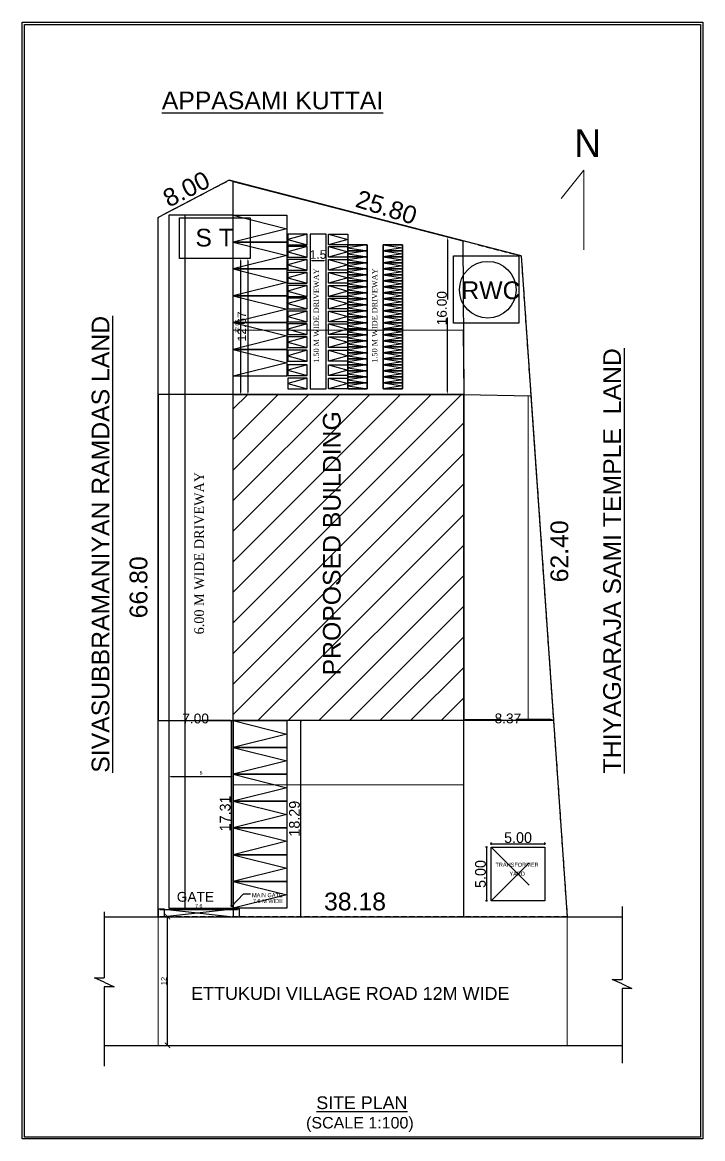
# Model space of a CAD drawing. Header units: metres. Extents: x 0 to 184, y 0 to 104.
# Drawn here: x 120.5 to 184, y 0 to 104.1 of the extents above; entities that cross this region are included whole.
import ezdxf
from ezdxf.lldxf.tags import DXFTag

# ---------------------------------------------------------------- set-up
doc = ezdxf.new("R2010")
doc.units = ezdxf.units.M
doc.linetypes.add('DASHED', pattern=[0.75, 0.5, -0.25])
doc.linetypes.add('HIDDEN', pattern=[0.375, 0.25, -0.125])
for name, color, linetype in [('BLK_1_COVERED_AREA', 140, 'Continuous'), ('BLK_1_LVL_0_REAR_SETBACK', 11, 'Continuous'), ('BLK_1_LVL_0_SIDE_SETBACK1', 171, 'Continuous'), ('BLK_1_LVL_0_SIDE_SETBACK2', 102, 'Continuous'), ('CYCLE_PARKING', 6, 'DASHED'), ('DIST_EXIT', 117, 'Continuous'), ('DRIVE_WAY', 255, 'Continuous'), ('MAIN_GATE', 57, 'Continuous'), ('PARKING_SLOT', 2, 'Continuous'), ('PER_AISLE_WIDTH', 5, 'Continuous'), ('PLOT_BOUNDARY', 6, 'DASHED'), ('RWH', 130, 'Continuous'), ('SEPTIC_TANK', 146, 'Continuous'), ('TRANSFORMER_YARD', 7, 'Continuous'), ('TWO_WHEELER_DRIVE_WAY', 6, 'Continuous'), ('TWO_WHEELER_PARKING', 2, 'Continuous')]:
    doc.layers.add(name, color=color, linetype=linetype)
for name, color, linetype, lineweight in [('BLK_1_INTERNAL_VEHICULAR_ACCESS', 161, 'Continuous', 0), ('BLK_1_LVL_0_BLDG_FOOT_PRINT', 1, 'Continuous', 5), ('BLK_1_LVL_0_FRONT_SETBACK', 7, 'Continuous', 30), ('NORTH_DIRECTION', 7, 'Continuous', 0), ('ROAD_WIDTH', 183, 'Continuous', 13)]:
    doc.layers.add(name, color=color, linetype=linetype, lineweight=lineweight)
doc.styles.add('ED', font='romantic.ttf', dxfattribs={"width": 0.96})
doc.styles.get("Standard").update_dxf_attribs({"font": 'arial.ttf', "height": 0.35})
doc.styles.add('style1', font='BKANT.TTF', dxfattribs={"height": 1})
doc.styles.add('USA TEXT', font='GOTHIC.TTF')
tags = doc.linetypes.add('DASHED2', pattern=[0.375, 0.25, -0.125]).pattern_tags.tags
tags[6:7] = [DXFTag(74, 4), DXFTag(75, 0), DXFTag(340, '0'), DXFTag(46, 1.0), DXFTag(50, 0.0), DXFTag(44, 0.0), DXFTag(45, 0.0)]
tags[4:5] = [DXFTag(74, 4), DXFTag(75, 0), DXFTag(340, '0'), DXFTag(46, 1.0), DXFTag(50, 0.0), DXFTag(44, 0.0), DXFTag(45, 0.0)]
doc.dimstyles.new('ISO-25', dxfattribs={"dimtxt": 0.8, "dimasz": 0.8, "dimexe": 1.25, "dimexo": 0.625, "dimgap": 0.25, "dimtad": 1, "dimdsep": 46, "dimtxsty": 'Standard', "dimcen": 2.5, "dimse1": 1, "dimse2": 1, "dimadec": 0, "dimazin": 0, "dimtfac": 1, "dimtmove": 0, "dimatfit": 3, "dimfxl": 0, "dimarcsym": 0})
doc.dimstyles.new('main dim', dxfattribs={"dimtxt": 1, "dimasz": 0.12, "dimexe": 0.1, "dimexo": 0.1, "dimgap": 0.05, "dimtad": 1, "dimzin": 3, "dimdsep": 46, "dimtxsty": 'style1', "dimblk": 'OBLIQUE', "dimcen": 0.125, "dimclrd": 8, "dimclre": 8, "dimclrt": 3, "dimadec": 0, "dimazin": 0, "dimtfac": 0.8, "dimtix": 1, "dimtofl": 0, "dimtmove": 2, "dimatfit": 0, "dimfxl": 0, "dimtolj": 1, "dimtzin": 0, "dimarcsym": 0})

# ---------------------------------------------------------------- blocks, each defined once
blk = doc.blocks.new('_Oblique')
at = {"color": 0, "linetype": 'ByBlock', "lineweight": -2}
blk.add_line((-0.5, -0.5), (0.5, 0.5), dxfattribs=at)
blk = doc.blocks.new('*D91')
at = {"layer": 'Defpoints', "color": 0, "ltscale": 25}
for p in [(140.16, 38.98), (139.98, 21.68), (139.98, 21.68)]:
    blk.add_point(p, dxfattribs=at)
at = {"layer": 'DIST_EXIT', "color": 7, "lineweight": -2, "ltscale": 25}
for p, q in [((140.06, 38.98), (139.88, 38.98)), ((139.98, 38.98), (139.98, 21.68)), ((139.98, 21.68), (140.08, 21.68))]:
    blk.add_line(p, q, dxfattribs=at)
at = {"layer": 'DIST_EXIT', "color": 7, "lineweight": -2, "ltscale": 25, "xscale": 0.12, "yscale": 0.12, "zscale": 0.12}
for p, rotation in [((139.98, 38.98), 90), ((139.98, 21.68), 270)]:
    blk.add_blockref('_Oblique', p, dxfattribs=dict(at, rotation=rotation))
at = {"layer": 'DIST_EXIT', "color": 7, "ltscale": 25, "insert": (139.42, 30.33), "char_height": 1, "attachment_point": 5, "rotation": 90, "style": 'style1'}
blk.add_mtext('\\A1;17.31', dxfattribs=at)
blk = doc.blocks.new('*D92')
at = {"color": 7, "lineweight": -2, "ltscale": 25}
for p, q in [((146.44, 38.98), (146.54, 38.98)), ((146.44, 38.98), (146.44, 20.7)), ((146.44, 20.7), (146.54, 20.7))]:
    blk.add_line(p, q, dxfattribs=at)
at = {"layer": 'Defpoints', "color": 0, "ltscale": 25}
for p in [(146.4, 38.98), (146.4, 20.7), (146.44, 20.7)]:
    blk.add_point(p, dxfattribs=at)
at = {"color": 7, "lineweight": -2, "ltscale": 25, "xscale": 0.12, "yscale": 0.12, "zscale": 0.12}
for p, rotation in [((146.44, 38.98), 90), ((146.44, 20.7), 270)]:
    blk.add_blockref('_Oblique', p, dxfattribs=dict(at, rotation=rotation))
at = {"color": 7, "ltscale": 25, "insert": (145.88, 29.84), "char_height": 1, "attachment_point": 5, "rotation": 90, "style": 'style1'}
blk.add_mtext('\\A1;18.29', dxfattribs=at)
blk = doc.blocks.new('*D99')
at = {"layer": 'Defpoints', "color": 0}
for p in [(164.24, 27.18), (169.24, 27.51), (169.24, 27.18)]:
    blk.add_point(p, dxfattribs=at)
at = {"layer": 'TRANSFORMER_YARD', "color": 7, "lineweight": -2}
for p, q in [((164.24, 27.41), (164.24, 27.61)), ((164.24, 27.51), (169.24, 27.51)), ((169.24, 27.41), (169.24, 27.61))]:
    blk.add_line(p, q, dxfattribs=at)
at = {"layer": 'TRANSFORMER_YARD', "color": 7, "lineweight": -2, "xscale": 0.12, "yscale": 0.12, "zscale": 0.12, "rotation": 180}
blk.add_blockref('_Oblique', (164.24, 27.51), dxfattribs=at)
at = {"layer": 'TRANSFORMER_YARD', "color": 7, "lineweight": -2, "xscale": 0.12, "yscale": 0.12, "zscale": 0.12}
blk.add_blockref('_Oblique', (169.24, 27.51), dxfattribs=at)
at = {"layer": 'TRANSFORMER_YARD', "color": 7, "insert": (166.74, 28.07), "char_height": 1, "attachment_point": 5, "style": 'style1'}
blk.add_mtext('\\A1;5.00', dxfattribs=at)
blk = doc.blocks.new('*D100')
at = {"layer": 'Defpoints', "color": 0}
for p in [(164.24, 27.18), (163.8, 22.18), (164.24, 22.18)]:
    blk.add_point(p, dxfattribs=at)
at = {"layer": 'TRANSFORMER_YARD', "color": 7, "lineweight": -2}
for p, q in [((163.9, 27.18), (163.7, 27.18)), ((163.8, 27.18), (163.8, 22.18)), ((163.9, 22.18), (163.7, 22.18))]:
    blk.add_line(p, q, dxfattribs=at)
at = {"layer": 'TRANSFORMER_YARD', "color": 7, "lineweight": -2, "xscale": 0.12, "yscale": 0.12, "zscale": 0.12}
for p, rotation in [((163.8, 27.18), 90), ((163.8, 22.18), 270)]:
    blk.add_blockref('_Oblique', p, dxfattribs=dict(at, rotation=rotation))
at = {"layer": 'TRANSFORMER_YARD', "color": 7, "insert": (163.24, 24.68), "char_height": 1, "attachment_point": 5, "rotation": 90, "style": 'style1'}
blk.add_mtext('\\A1;5.00', dxfattribs=at)
blk = doc.blocks.new('*D95')
at = {"layer": 'Defpoints', "color": 0}
for p in [(133.15, 21.4), (140.75, 21.38), (140.75, 21.38)]:
    blk.add_point(p, dxfattribs=at)
at = {"layer": 'MAIN_GATE', "color": 2, "lineweight": -2}
blk.add_line((133.33, 21.38), (140.57, 21.38), dxfattribs=at)
at = {"layer": 'MAIN_GATE', "color": 2}
for points in [[(133.33, 21.41), (133.33, 21.35), (133.15, 21.38)], [(140.57, 21.41), (140.57, 21.35), (140.75, 21.38)]]:
    blk.add_solid(points, dxfattribs=at)
at = {"layer": 'MAIN_GATE', "color": 2, "insert": (136.95, 21.7), "char_height": 0.35, "attachment_point": 5}
blk.add_mtext('7.6', dxfattribs=at)
blk = doc.blocks.new('*D119')
at = {"layer": 'Defpoints', "color": 0}
for p in [(134.16, 33.9), (140.16, 33.9), (140.16, 33.79)]:
    blk.add_point(p, dxfattribs=at)
at = {"layer": 'DRIVE_WAY', "color": 255, "lineweight": -2}
blk.add_line((134.34, 33.79), (139.98, 33.79), dxfattribs=at)
at = {"layer": 'DRIVE_WAY', "color": 255}
for points in [[(134.34, 33.82), (134.34, 33.76), (134.16, 33.79)], [(139.98, 33.82), (139.98, 33.76), (140.16, 33.79)]]:
    blk.add_solid(points, dxfattribs=at)
at = {"layer": 'DRIVE_WAY', "color": 255, "insert": (137.16, 34.12), "char_height": 0.35, "attachment_point": 5}
blk.add_mtext('6', dxfattribs=at)
blk = doc.blocks.new('*D120')
at = {"layer": 'Defpoints', "color": 0}
for p in [(141.31, 82.09), (140.83, 69.41), (141.31, 69.41)]:
    blk.add_point(p, dxfattribs=at)
at = {"layer": 'SEPTIC_TANK', "color": 2, "lineweight": -2}
blk.add_line((140.83, 81.91), (140.83, 69.59), dxfattribs=at)
at = {"layer": 'SEPTIC_TANK', "color": 2}
for points in [[(140.8, 81.91), (140.86, 81.91), (140.83, 82.09)], [(140.8, 69.59), (140.86, 69.59), (140.83, 69.41)]]:
    blk.add_solid(points, dxfattribs=at)
at = {"layer": 'SEPTIC_TANK', "color": 2, "insert": (140.51, 75.75), "char_height": 0.35, "attachment_point": 5, "rotation": 90}
blk.add_mtext('12.67', dxfattribs=at)
blk = doc.blocks.new('*D96')
at = {"layer": 'Defpoints', "color": 0}
for p in [(141.31, 82.09), (141.31, 69.41), (141.53, 69.41)]:
    blk.add_point(p, dxfattribs=at)
at = {"layer": 'SEPTIC_TANK', "color": 1, "lineweight": -2}
blk.add_line((141.53, 81.91), (141.53, 69.59), dxfattribs=at)
at = {"layer": 'SEPTIC_TANK', "color": 1}
for points in [[(141.5, 81.91), (141.56, 81.91), (141.53, 82.09)], [(141.5, 69.59), (141.56, 69.59), (141.53, 69.41)]]:
    blk.add_solid(points, dxfattribs=at)
at = {"layer": 'SEPTIC_TANK', "color": 1, "insert": (140.97, 75.75), "char_height": 0.8, "attachment_point": 5, "rotation": 90}
blk.add_mtext('12.67', dxfattribs=at)
blk = doc.blocks.new('*D121')
at = {"layer": 'Defpoints', "color": 0}
for p in [(147.33, 81.51), (148.83, 81.89), (148.83, 81.51)]:
    blk.add_point(p, dxfattribs=at)
at = {"layer": 'TWO_WHEELER_DRIVE_WAY', "color": 0, "lineweight": -2}
blk.add_line((147.51, 81.89), (148.65, 81.89), dxfattribs=at)
at = {"layer": 'TWO_WHEELER_DRIVE_WAY', "color": 0}
for points in [[(147.51, 81.92), (147.51, 81.86), (147.33, 81.89)], [(148.65, 81.92), (148.65, 81.86), (148.83, 81.89)]]:
    blk.add_solid(points, dxfattribs=at)
at = {"layer": 'TWO_WHEELER_DRIVE_WAY', "color": 0, "insert": (148.08, 82.45), "char_height": 0.8, "attachment_point": 5}
blk.add_mtext('1.5', dxfattribs=at)
blk = doc.blocks.new('_ArchTick')
at = {"color": 0, "linetype": 'ByBlock', "const_width": 0.15}
blk.add_lwpolyline([(-0.5, -0.5), (0.5, 0.5)], dxfattribs=at)
blk = doc.blocks.new('*D124')
at = {"layer": 'Defpoints', "color": 0}
for p in [(133.15, 20.7), (134.04, 20.7), (133.15, 8.7)]:
    blk.add_point(p, dxfattribs=at)
at = {"layer": 'ROAD_WIDTH', "color": 0, "lineweight": -2}
blk.add_line((134.04, 8.7), (134.04, 20.7), dxfattribs=at)
at = {"layer": 'ROAD_WIDTH', "color": 0, "lineweight": -2, "xscale": 0.5, "yscale": 0.5, "zscale": 0.5}
for p, rotation in [((134.04, 20.7), 90), ((134.04, 8.7), 270)]:
    blk.add_blockref('_ArchTick', p, dxfattribs=dict(at, rotation=rotation))
at = {"layer": 'ROAD_WIDTH', "color": 0, "insert": (133.69, 14.7), "char_height": 0.5, "attachment_point": 5, "rotation": 90}
blk.add_mtext('12', dxfattribs=at)

msp = doc.modelspace()

# ---------------------------------------------------------------- hatches: boundary and pattern name
h = msp.add_hatch()
h.set_pattern_fill('ANSI31', color=256, scale=0.635, style=0)
h.set_pattern_definition([(45, (-622.381, -463.5314), (-1.4256157, 1.4256157), [])])
h.paths.add_polyline_path([(161.67276, 69.41375), (140.15896, 69.41375), (140.15896, 38.98455), (161.67276, 38.98455)])
h.paths.add_polyline_path([(150.64425, 42.77693), (150.64425, 68.27225), (148.07819, 68.27225), (148.07819, 42.77693)], flags=24)

# ---------------------------------------------------------------- linework, layer by layer
at = {"color": 7, "lineweight": 25}
for p, q in [((139.7763, 89.37998), (133.14856, 85.9202)), ((167.02964, 82.33645), (139.7763, 89.37998)), ((133.14856, 20.69655), (133.14856, 85.9202)), ((135.14085, 85.87048), (141.74239, 85.87048)), ((135.14085, 82.08819), (135.14085, 85.87048)), ((141.74239, 85.87048), (141.74239, 82.08819)), ((160.14857, 83.83196), (160.14857, 78.26943)), ((167.02964, 82.33645), (171.32476, 20.69655)), ((141.74239, 82.08819), (135.14085, 82.08819)), ((160.14857, 69.66775), (160.14857, 76.57793)), ((161.67276, 69.41375), (161.67276, 38.98455)), ((133.40256, 38.98455), (135.96522, 38.98455)), ((139.90496, 38.98455), (137.3423, 38.98455)), ((154.48456, 38.98455), (140.15896, 38.98455)), ((161.92676, 39.10565), (165.16884, 39.10565)), ((169.788, 39.10565), (166.54592, 39.10565)), ((128.13531, 21.16522), (128.13531, 15.01107)), ((176.44273, 21.6481), (176.44273, 14.85038)), ((128.13531, 20.69655), (176.44273, 20.69655)), ((133.14856, 20.69655), (171.32476, 20.69655)), ((128.13531, 14.59326), (127.22345, 15.01107)), ((127.22345, 15.01107), (128.13531, 15.01107)), ((128.13531, 14.59326), (129.04718, 14.17544)), ((176.44273, 14.43257), (175.53087, 14.85038)), ((175.53087, 14.85038), (176.44273, 14.85038)), ((128.13531, 14.17544), (128.13531, 6.77523)), ((129.04718, 14.17544), (128.13531, 14.17544)), ((176.44273, 14.43257), (177.35459, 14.01476)), ((176.44273, 14.01476), (176.44273, 7.05613)), ((177.35459, 14.01476), (176.44273, 14.01476)), ((128.13531, 8.69655), (176.44273, 8.69655))]:
    msp.add_line(p, q, dxfattribs=at)
at = {"color": 8, "linetype": 'HIDDEN', "lineweight": 25, "ltscale": 20}
for p, q in [((164.24008, 22.18467), (169.24008, 27.18467)), ((164.24008, 27.18467), (169.24008, 22.18467))]:
    msp.add_line(p, q, dxfattribs=at)
at = {"color": 1, "linetype": 'DASHED2'}
for p, q in [((140.15896, 21.40622), (133.73766, 20.69655)), ((133.73766, 21.40622), (140.15896, 20.69655))]:
    msp.add_line(p, q, dxfattribs=at)
for points in [[(120.48488, 104.10995), (183.96998, 104.10995), (183.96998, 0), (120.48488, 0)], [(120.68488, 103.90995), (183.76998, 103.90995), (183.76998, 0.14625), (120.68488, 0.14625)]]:
    msp.add_lwpolyline(points, close=True)
at = {"linetype": 'DASHED2'}
for points in [[(140.15896, 86.11167), (145.15896, 84.86167), (140.15896, 83.61167)], [(140.15896, 83.61167), (145.15896, 82.36167), (140.15896, 81.11167)], [(140.15896, 81.11167), (145.15896, 79.86167), (140.15896, 78.61167)], [(140.15896, 78.61167), (145.15896, 77.36167), (140.15896, 76.11167)], [(140.15896, 76.11167), (145.15896, 74.86167), (140.15896, 73.61167)], [(140.15896, 73.61167), (145.15896, 72.36167), (140.15896, 71.11167)], [(140.15896, 38.98455), (145.15896, 37.73455), (140.15896, 36.48455)], [(140.15896, 36.48455), (145.15896, 35.23455), (140.15896, 33.98455)], [(140.15896, 33.98455), (145.15896, 32.73455), (140.15896, 31.48455)], [(140.15896, 31.48455), (145.15896, 30.23455), (140.15896, 28.98455)], [(140.15896, 28.98455), (145.15896, 27.73455), (140.15896, 26.48455)], [(140.15896, 26.48455), (145.15896, 25.23455), (140.15896, 23.98455)], [(140.15896, 23.98455), (145.15896, 22.73455), (140.15896, 21.48455)]]:
    msp.add_lwpolyline(points, dxfattribs=at)
at = {"color": 0, "linetype": 'DASHED2'}
for points in [[(147.06154, 84.3505), (145.26154, 83.8505), (147.06154, 83.3505)], [(149.06154, 84.3505), (150.86154, 83.8505), (149.06154, 83.3505)], [(152.66154, 83.37075), (150.86154, 83.09075), (152.66154, 82.81075)], [(154.16154, 83.37075), (155.96154, 83.09075), (154.16154, 82.81075)], [(147.06154, 83.19448), (145.26154, 82.69448), (147.06154, 82.19448)], [(149.06154, 83.19448), (150.86154, 82.69448), (149.06154, 82.19448)], [(152.66154, 82.81075), (150.86154, 82.53075), (152.66154, 82.25075)], [(152.66154, 82.25075), (150.86154, 81.97075), (152.66154, 81.69075)], [(154.16154, 82.81075), (155.96154, 82.53075), (154.16154, 82.25075)], [(154.16154, 82.25075), (155.96154, 81.97075), (154.16154, 81.69075)], [(147.06154, 81.98527), (145.26154, 81.48527), (147.06154, 80.98527)], [(149.06154, 81.98527), (150.86154, 81.48527), (149.06154, 80.98527)], [(152.66154, 81.69075), (150.86154, 81.41075), (152.66154, 81.13075)], [(154.16154, 81.69075), (155.96154, 81.41075), (154.16154, 81.13075)], [(147.06154, 80.79062), (145.26154, 80.29062), (147.06154, 79.79062)], [(149.06154, 80.79062), (150.86154, 80.29062), (149.06154, 79.79062)], [(152.66154, 81.13075), (150.86154, 80.85075), (152.66154, 80.57075)], [(152.66154, 80.57075), (150.86154, 80.29075), (152.66154, 80.01075)], [(154.16154, 81.13075), (155.96154, 80.85075), (154.16154, 80.57075)], [(154.16154, 80.57075), (155.96154, 80.29075), (154.16154, 80.01075)], [(147.06154, 79.55227), (145.26154, 79.05227), (147.06154, 78.55227)], [(149.06154, 79.55227), (150.86154, 79.05227), (149.06154, 78.55227)], [(152.66154, 80.01075), (150.86154, 79.73075), (152.66154, 79.45075)], [(152.66154, 79.45075), (150.86154, 79.17075), (152.66154, 78.89075)], [(154.16154, 80.01075), (155.96154, 79.73075), (154.16154, 79.45075)], [(154.16154, 79.45075), (155.96154, 79.17075), (154.16154, 78.89075)], [(147.06154, 78.37869), (145.26154, 77.87869), (147.06154, 77.37869)], [(149.06154, 78.37869), (150.86154, 77.87869), (149.06154, 77.37869)], [(152.66154, 78.89075), (150.86154, 78.61075), (152.66154, 78.33075)], [(152.66154, 78.33075), (150.86154, 78.05075), (152.66154, 77.77075)], [(154.16154, 78.89075), (155.96154, 78.61075), (154.16154, 78.33075)], [(154.16154, 78.33075), (155.96154, 78.05075), (154.16154, 77.77075)], [(147.06154, 77.17994), (145.26154, 76.67994), (147.06154, 76.17994)], [(149.06154, 77.17994), (150.86154, 76.67994), (149.06154, 76.17994)], [(152.66154, 77.77075), (150.86154, 77.49075), (152.66154, 77.21075)], [(152.66154, 77.21075), (150.86154, 76.93075), (152.66154, 76.65075)], [(154.16154, 77.77075), (155.96154, 77.49075), (154.16154, 77.21075)], [(154.16154, 77.21075), (155.96154, 76.93075), (154.16154, 76.65075)], [(152.66154, 76.65075), (150.86154, 76.37075), (152.66154, 76.09075)], [(152.66154, 76.09075), (150.86154, 75.81075), (152.66154, 75.53075)], [(154.16154, 76.65075), (155.96154, 76.37075), (154.16154, 76.09075)], [(154.16154, 76.09075), (155.96154, 75.81075), (154.16154, 75.53075)], [(147.06154, 75.99582), (145.26154, 75.49582), (147.06154, 74.99582)], [(149.06154, 75.99582), (150.86154, 75.49582), (149.06154, 74.99582)], [(152.66154, 75.53075), (150.86154, 75.25075), (152.66154, 74.97075)], [(152.66154, 74.97075), (150.86154, 74.69075), (152.66154, 74.41075)], [(154.16154, 75.53075), (155.96154, 75.25075), (154.16154, 74.97075)], [(154.16154, 74.97075), (155.96154, 74.69075), (154.16154, 74.41075)], [(147.06154, 74.77425), (145.26154, 74.27425), (147.06154, 73.77425)], [(149.06154, 74.77425), (150.86154, 74.27425), (149.06154, 73.77425)], [(152.66154, 74.41075), (150.86154, 74.13075), (152.66154, 73.85075)], [(154.16154, 74.41075), (155.96154, 74.13075), (154.16154, 73.85075)], [(147.06154, 73.52137), (145.26154, 73.02137), (147.06154, 72.52137)], [(149.06154, 73.52137), (150.86154, 73.02137), (149.06154, 72.52137)], [(152.66154, 73.85075), (150.86154, 73.57075), (152.66154, 73.29075)], [(152.66154, 73.29075), (150.86154, 73.01075), (152.66154, 72.73075)], [(154.16154, 73.85075), (155.96154, 73.57075), (154.16154, 73.29075)], [(154.16154, 73.29075), (155.96154, 73.01075), (154.16154, 72.73075)], [(147.06154, 72.1819), (145.26154, 71.6819), (147.06154, 71.1819)], [(149.06154, 72.1819), (150.86154, 71.6819), (149.06154, 71.1819)], [(152.66154, 72.73075), (150.86154, 72.45075), (152.66154, 72.17075)], [(152.66154, 72.17075), (150.86154, 71.89075), (152.66154, 71.61075)], [(154.16154, 72.73075), (155.96154, 72.45075), (154.16154, 72.17075)], [(154.16154, 72.17075), (155.96154, 71.89075), (154.16154, 71.61075)], [(147.06154, 70.93075), (145.26154, 70.43075), (147.06154, 69.93075)], [(149.06154, 70.93075), (150.86154, 70.43075), (149.06154, 69.93075)], [(152.66154, 71.61075), (150.86154, 71.33075), (152.66154, 71.05075)], [(152.66154, 71.05075), (150.86154, 70.77075), (152.66154, 70.49075)], [(154.16154, 71.61075), (155.96154, 71.33075), (154.16154, 71.05075)], [(154.16154, 71.05075), (155.96154, 70.77075), (154.16154, 70.49075)], [(152.66154, 70.49075), (150.86154, 70.21075), (152.66154, 69.93075)], [(154.16154, 70.49075), (155.96154, 70.21075), (154.16154, 69.93075)]]:
    msp.add_lwpolyline(points, dxfattribs=at)
for points in [[(150.86154, 82.81075), (152.66154, 82.81075), (152.66154, 83.37075), (150.86154, 83.37075)], [(155.96154, 82.81075), (154.16154, 82.81075), (154.16154, 83.37075), (155.96154, 83.37075)], [(150.86154, 82.25075), (152.66154, 82.25075), (152.66154, 82.81075), (150.86154, 82.81075)], [(150.86154, 81.69075), (152.66154, 81.69075), (152.66154, 82.25075), (150.86154, 82.25075)], [(155.96154, 82.25075), (154.16154, 82.25075), (154.16154, 82.81075), (155.96154, 82.81075)], [(155.96154, 81.69075), (154.16154, 81.69075), (154.16154, 82.25075), (155.96154, 82.25075)], [(150.86154, 81.13075), (152.66154, 81.13075), (152.66154, 81.69075), (150.86154, 81.69075)], [(155.96154, 81.13075), (154.16154, 81.13075), (154.16154, 81.69075), (155.96154, 81.69075)], [(150.86154, 80.57075), (152.66154, 80.57075), (152.66154, 81.13075), (150.86154, 81.13075)], [(150.86154, 80.01075), (152.66154, 80.01075), (152.66154, 80.57075), (150.86154, 80.57075)], [(155.96154, 80.57075), (154.16154, 80.57075), (154.16154, 81.13075), (155.96154, 81.13075)], [(155.96154, 80.01075), (154.16154, 80.01075), (154.16154, 80.57075), (155.96154, 80.57075)], [(150.86154, 79.45075), (152.66154, 79.45075), (152.66154, 80.01075), (150.86154, 80.01075)], [(150.86154, 78.89075), (152.66154, 78.89075), (152.66154, 79.45075), (150.86154, 79.45075)], [(155.96154, 79.45075), (154.16154, 79.45075), (154.16154, 80.01075), (155.96154, 80.01075)], [(155.96154, 78.89075), (154.16154, 78.89075), (154.16154, 79.45075), (155.96154, 79.45075)], [(150.86154, 78.33075), (152.66154, 78.33075), (152.66154, 78.89075), (150.86154, 78.89075)], [(150.86154, 77.77075), (152.66154, 77.77075), (152.66154, 78.33075), (150.86154, 78.33075)], [(155.96154, 78.33075), (154.16154, 78.33075), (154.16154, 78.89075), (155.96154, 78.89075)], [(155.96154, 77.77075), (154.16154, 77.77075), (154.16154, 78.33075), (155.96154, 78.33075)], [(150.86154, 77.21075), (152.66154, 77.21075), (152.66154, 77.77075), (150.86154, 77.77075)], [(150.86154, 76.65075), (152.66154, 76.65075), (152.66154, 77.21075), (150.86154, 77.21075)], [(155.96154, 77.21075), (154.16154, 77.21075), (154.16154, 77.77075), (155.96154, 77.77075)], [(155.96154, 76.65075), (154.16154, 76.65075), (154.16154, 77.21075), (155.96154, 77.21075)], [(150.86154, 76.09075), (152.66154, 76.09075), (152.66154, 76.65075), (150.86154, 76.65075)], [(150.86154, 75.53075), (152.66154, 75.53075), (152.66154, 76.09075), (150.86154, 76.09075)], [(155.96154, 76.09075), (154.16154, 76.09075), (154.16154, 76.65075), (155.96154, 76.65075)], [(155.96154, 75.53075), (154.16154, 75.53075), (154.16154, 76.09075), (155.96154, 76.09075)], [(150.86154, 74.97075), (152.66154, 74.97075), (152.66154, 75.53075), (150.86154, 75.53075)], [(150.86154, 74.41075), (152.66154, 74.41075), (152.66154, 74.97075), (150.86154, 74.97075)], [(155.96154, 74.97075), (154.16154, 74.97075), (154.16154, 75.53075), (155.96154, 75.53075)], [(155.96154, 74.41075), (154.16154, 74.41075), (154.16154, 74.97075), (155.96154, 74.97075)], [(150.86154, 73.85075), (152.66154, 73.85075), (152.66154, 74.41075), (150.86154, 74.41075)], [(155.96154, 73.85075), (154.16154, 73.85075), (154.16154, 74.41075), (155.96154, 74.41075)], [(150.86154, 73.29075), (152.66154, 73.29075), (152.66154, 73.85075), (150.86154, 73.85075)], [(150.86154, 72.73075), (152.66154, 72.73075), (152.66154, 73.29075), (150.86154, 73.29075)], [(155.96154, 73.29075), (154.16154, 73.29075), (154.16154, 73.85075), (155.96154, 73.85075)], [(155.96154, 72.73075), (154.16154, 72.73075), (154.16154, 73.29075), (155.96154, 73.29075)], [(150.86154, 72.17075), (152.66154, 72.17075), (152.66154, 72.73075), (150.86154, 72.73075)], [(150.86154, 71.61075), (152.66154, 71.61075), (152.66154, 72.17075), (150.86154, 72.17075)], [(155.96154, 72.17075), (154.16154, 72.17075), (154.16154, 72.73075), (155.96154, 72.73075)], [(155.96154, 71.61075), (154.16154, 71.61075), (154.16154, 72.17075), (155.96154, 72.17075)], [(150.86154, 71.05075), (152.66154, 71.05075), (152.66154, 71.61075), (150.86154, 71.61075)], [(150.86154, 70.49075), (152.66154, 70.49075), (152.66154, 71.05075), (150.86154, 71.05075)], [(155.96154, 71.05075), (154.16154, 71.05075), (154.16154, 71.61075), (155.96154, 71.61075)], [(155.96154, 70.49075), (154.16154, 70.49075), (154.16154, 71.05075), (155.96154, 71.05075)], [(150.86154, 69.93075), (152.66154, 69.93075), (152.66154, 70.49075), (150.86154, 70.49075)], [(155.96154, 69.93075), (154.16154, 69.93075), (154.16154, 70.49075), (155.96154, 70.49075)]]:
    msp.add_lwpolyline(points, close=True, dxfattribs=at)
at = {"color": 1}
msp.add_lwpolyline([(141.32671, 69.41375), (147.34716, 69.41375)], dxfattribs=at)
at = {"color": 0, "ltscale": 25}
msp.add_lwpolyline([(139.95896, 21.62347), (141.12287, 22.82367), (141.78165, 22.82367)], dxfattribs=at)
at = {"color": 1}
for points in [[(133.14856, 20.69655), (133.73766, 20.69655), (133.73766, 21.40622), (133.14856, 21.40622)], [(140.15896, 20.69655), (140.74806, 20.69655), (140.74806, 21.40622), (140.15896, 21.40622)]]:
    msp.add_lwpolyline(points, close=True, dxfattribs=at)
at = {"color": 7, "lineweight": 25}
msp.add_circle((163.91454, 79.17263), 2.64282, dxfattribs=at)
for points in [[(160.10624, 83.83196), (160.19091, 83.83196), (160.14857, 84.08596)], [(160.10624, 69.66775), (160.19091, 69.66775), (160.14857, 69.41375)], [(133.40256, 39.02688), (133.40256, 38.94221), (133.14856, 38.98455)], [(139.90496, 39.02688), (139.90496, 38.94221), (140.15896, 38.98455)], [(161.92676, 39.14799), (161.92676, 39.06332), (161.67276, 39.10565)], [(169.788, 39.14799), (169.788, 39.06332), (170.042, 39.10565)]]:
    msp.add_solid(points, dxfattribs=at)
at = {"layer": 'BLK_1_COVERED_AREA', "color": 140}
msp.add_lwpolyline([(140.15896, 38.98455), (140.15896, 69.41375), (161.67276, 69.41375), (161.67276, 38.98455), (140.15896, 38.98455)], close=True, dxfattribs=at)
at = {"layer": 'BLK_1_INTERNAL_VEHICULAR_ACCESS', "color": 161}
for points in [[(140.15896, 75.41375), (161.63513, 75.41375), (161.67276, 69.41375), (140.15896, 69.41375)], [(140.15896, 69.41375), (134.15896, 69.41375), (134.15896, 38.98455), (140.15896, 38.98455)], [(161.67276, 69.41375), (167.67276, 69.2923), (167.67276, 38.98455), (161.67276, 38.98455)], [(140.15896, 38.98455), (140.15896, 32.98455), (161.67276, 32.98455), (161.67276, 38.98455)]]:
    msp.add_lwpolyline(points, close=True, dxfattribs=at)
at = {"layer": 'BLK_1_LVL_0_BLDG_FOOT_PRINT', "color": 1}
msp.add_lwpolyline([(140.15896, 38.98455), (140.15896, 69.41375), (161.67276, 69.41375), (161.67276, 38.98455), (140.15896, 38.98455)], close=True, dxfattribs=at)
at = {"layer": 'BLK_1_LVL_0_FRONT_SETBACK', "color": 2}
msp.add_lwpolyline([(140.15896, 38.98455), (140.15896, 20.69655), (161.67276, 20.69655), (161.67276, 38.98455)], close=True, dxfattribs=at)
at = {"layer": 'BLK_1_LVL_0_REAR_SETBACK', "color": 11}
msp.add_lwpolyline([(140.15896, 89.28108), (161.58289, 83.74415), (161.67276, 69.41375), (140.15896, 69.41375)], close=True, dxfattribs=at)
at = {"layer": 'BLK_1_LVL_0_SIDE_SETBACK1', "color": 171}
msp.add_lwpolyline([(140.15896, 69.41375), (133.14856, 69.41375), (133.14856, 38.98455), (140.15896, 38.98455)], close=True, dxfattribs=at)
at = {"layer": 'BLK_1_LVL_0_SIDE_SETBACK2', "color": 102}
msp.add_lwpolyline([(161.67276, 69.41375), (167.93857, 69.2923), (170.05044, 38.98455), (161.67276, 38.98455)], close=True, dxfattribs=at)
at = {"layer": 'CYCLE_PARKING', "color": 250, "linetype": 'ByBlock'}
for points in [[(150.86154, 82.81075), (150.86154, 83.37075), (152.66154, 83.37075), (152.66154, 82.81075)], [(155.96154, 82.81075), (155.96154, 83.37075), (154.16154, 83.37075), (154.16154, 82.81075)], [(150.86154, 82.25075), (150.86154, 82.81075), (152.66154, 82.81075), (152.66154, 82.25075)], [(150.86154, 81.69075), (150.86154, 82.25075), (152.66154, 82.25075), (152.66154, 81.69075)], [(155.96154, 82.25075), (155.96154, 82.81075), (154.16154, 82.81075), (154.16154, 82.25075)], [(155.96154, 81.69075), (155.96154, 82.25075), (154.16154, 82.25075), (154.16154, 81.69075)], [(150.86154, 81.13075), (150.86154, 81.69075), (152.66154, 81.69075), (152.66154, 81.13075)], [(155.96154, 81.13075), (155.96154, 81.69075), (154.16154, 81.69075), (154.16154, 81.13075)], [(150.86154, 80.57075), (150.86154, 81.13075), (152.66154, 81.13075), (152.66154, 80.57075)], [(150.86154, 80.01075), (150.86154, 80.57075), (152.66154, 80.57075), (152.66154, 80.01075)], [(155.96154, 80.57075), (155.96154, 81.13075), (154.16154, 81.13075), (154.16154, 80.57075)], [(155.96154, 80.01075), (155.96154, 80.57075), (154.16154, 80.57075), (154.16154, 80.01075)], [(150.86154, 79.45075), (150.86154, 80.01075), (152.66154, 80.01075), (152.66154, 79.45075)], [(150.86154, 78.89075), (150.86154, 79.45075), (152.66154, 79.45075), (152.66154, 78.89075)], [(155.96154, 79.45075), (155.96154, 80.01075), (154.16154, 80.01075), (154.16154, 79.45075)], [(155.96154, 78.89075), (155.96154, 79.45075), (154.16154, 79.45075), (154.16154, 78.89075)], [(150.86154, 78.33075), (150.86154, 78.89075), (152.66154, 78.89075), (152.66154, 78.33075)], [(150.86154, 77.77075), (150.86154, 78.33075), (152.66154, 78.33075), (152.66154, 77.77075)], [(155.96154, 78.33075), (155.96154, 78.89075), (154.16154, 78.89075), (154.16154, 78.33075)], [(155.96154, 77.77075), (155.96154, 78.33075), (154.16154, 78.33075), (154.16154, 77.77075)], [(150.86154, 77.21075), (150.86154, 77.77075), (152.66154, 77.77075), (152.66154, 77.21075)], [(150.86154, 76.65075), (150.86154, 77.21075), (152.66154, 77.21075), (152.66154, 76.65075)], [(155.96154, 77.21075), (155.96154, 77.77075), (154.16154, 77.77075), (154.16154, 77.21075)], [(155.96154, 76.65075), (155.96154, 77.21075), (154.16154, 77.21075), (154.16154, 76.65075)], [(150.86154, 76.09075), (150.86154, 76.65075), (152.66154, 76.65075), (152.66154, 76.09075)], [(150.86154, 75.53075), (150.86154, 76.09075), (152.66154, 76.09075), (152.66154, 75.53075)], [(155.96154, 76.09075), (155.96154, 76.65075), (154.16154, 76.65075), (154.16154, 76.09075)], [(155.96154, 75.53075), (155.96154, 76.09075), (154.16154, 76.09075), (154.16154, 75.53075)], [(150.86154, 74.97075), (150.86154, 75.53075), (152.66154, 75.53075), (152.66154, 74.97075)], [(150.86154, 74.41075), (150.86154, 74.97075), (152.66154, 74.97075), (152.66154, 74.41075)], [(155.96154, 74.97075), (155.96154, 75.53075), (154.16154, 75.53075), (154.16154, 74.97075)], [(155.96154, 74.41075), (155.96154, 74.97075), (154.16154, 74.97075), (154.16154, 74.41075)], [(150.86154, 73.85075), (150.86154, 74.41075), (152.66154, 74.41075), (152.66154, 73.85075)], [(155.96154, 73.85075), (155.96154, 74.41075), (154.16154, 74.41075), (154.16154, 73.85075)], [(150.86154, 73.29075), (150.86154, 73.85075), (152.66154, 73.85075), (152.66154, 73.29075)], [(150.86154, 72.73075), (150.86154, 73.29075), (152.66154, 73.29075), (152.66154, 72.73075)], [(155.96154, 73.29075), (155.96154, 73.85075), (154.16154, 73.85075), (154.16154, 73.29075)], [(155.96154, 72.73075), (155.96154, 73.29075), (154.16154, 73.29075), (154.16154, 72.73075)], [(150.86154, 72.17075), (150.86154, 72.73075), (152.66154, 72.73075), (152.66154, 72.17075)], [(150.86154, 71.61075), (150.86154, 72.17075), (152.66154, 72.17075), (152.66154, 71.61075)], [(155.96154, 72.17075), (155.96154, 72.73075), (154.16154, 72.73075), (154.16154, 72.17075)], [(155.96154, 71.61075), (155.96154, 72.17075), (154.16154, 72.17075), (154.16154, 71.61075)], [(150.86154, 71.05075), (150.86154, 71.61075), (152.66154, 71.61075), (152.66154, 71.05075)], [(150.86154, 70.49075), (150.86154, 71.05075), (152.66154, 71.05075), (152.66154, 70.49075)], [(155.96154, 71.05075), (155.96154, 71.61075), (154.16154, 71.61075), (154.16154, 71.05075)], [(155.96154, 70.49075), (155.96154, 71.05075), (154.16154, 71.05075), (154.16154, 70.49075)], [(150.86154, 69.93075), (150.86154, 70.49075), (152.66154, 70.49075), (152.66154, 69.93075)], [(155.96154, 69.93075), (155.96154, 70.49075), (154.16154, 70.49075), (154.16154, 69.93075)]]:
    msp.add_lwpolyline(points, close=True, dxfattribs=at)
at = {"layer": 'DRIVE_WAY', "color": 255}
msp.add_lwpolyline([(134.15896, 21.48455), (140.15896, 21.48455), (140.15896, 86.11167), (134.15896, 86.11167)], close=True, dxfattribs=at)
at = {"layer": 'NORTH_DIRECTION', "color": 7}
msp.add_lwpolyline([(172.89298, 82.90604), (172.89298, 82.90604), (172.89298, 90.3141), (170.76564, 87.67621)], dxfattribs=at)
at = {"layer": 'PARKING_SLOT', "color": 30}
for points in [[(140.15896, 83.61167), (140.15896, 86.11167), (145.15896, 86.11167), (145.15896, 83.61167)], [(140.15896, 81.11167), (140.15896, 83.61167), (145.15896, 83.61167), (145.15896, 81.11167)], [(140.15896, 78.61167), (140.15896, 81.11167), (145.15896, 81.11167), (145.15896, 78.61167)], [(140.15896, 76.11167), (140.15896, 78.61167), (145.15896, 78.61167), (145.15896, 76.11167)], [(140.15896, 73.61167), (140.15896, 76.11167), (145.15896, 76.11167), (145.15896, 73.61167)], [(140.15896, 71.11167), (140.15896, 73.61167), (145.15896, 73.61167), (145.15896, 71.11167)], [(140.15896, 36.48455), (140.15896, 38.98455), (145.15896, 38.98455), (145.15896, 36.48455)], [(140.15896, 33.98455), (140.15896, 36.48455), (145.15896, 36.48455), (145.15896, 33.98455)], [(140.15896, 31.48455), (140.15896, 33.98455), (145.15896, 33.98455), (145.15896, 31.48455)], [(140.15896, 28.98455), (140.15896, 31.48455), (145.15896, 31.48455), (145.15896, 28.98455)], [(140.15896, 26.48455), (140.15896, 28.98455), (145.15896, 28.98455), (145.15896, 26.48455)], [(140.15896, 23.98455), (140.15896, 26.48455), (145.15896, 26.48455), (145.15896, 23.98455)], [(140.15896, 21.48455), (140.15896, 23.98455), (145.15896, 23.98455), (145.15896, 21.48455)]]:
    msp.add_lwpolyline(points, close=True, dxfattribs=at)
at = {"layer": 'PER_AISLE_WIDTH', "color": 5}
msp.add_lwpolyline([(140.15896, 21.48455), (140.15896, 86.11167), (135.65896, 86.11167), (135.65896, 21.48455)], close=True, dxfattribs=at)
at = {"layer": 'PLOT_BOUNDARY', "color": 70}
msp.add_lwpolyline([(133.14856, 20.69655), (133.14856, 85.9202), (139.7763, 89.37998), (167.02964, 82.33645), (171.32476, 20.69655)], close=True, dxfattribs=at)
at = {"layer": 'ROAD_WIDTH', "color": 1}
msp.add_lwpolyline([(133.14856, 20.69655), (133.14856, 8.69655), (171.32476, 8.69655), (171.32476, 20.69655)], close=True, dxfattribs=at)
at = {"layer": 'RWH', "color": 130}
msp.add_lwpolyline([(160.7338, 82.3244), (166.82261, 82.3244), (166.82261, 76.06076), (160.7338, 76.06076)], close=True, dxfattribs=at)
at = {"layer": 'SEPTIC_TANK', "color": 146}
msp.add_lwpolyline([(135.14085, 85.87048), (141.74239, 85.87048), (141.74239, 82.08819), (135.14085, 82.08819)], close=True, dxfattribs=at)
at = {"layer": 'TRANSFORMER_YARD', "color": 7}
msp.add_lwpolyline([(164.24008, 27.18467), (169.24008, 27.18467), (169.24008, 22.18467), (164.24008, 22.18467)], close=True, dxfattribs=at)
at = {"layer": 'TWO_WHEELER_DRIVE_WAY', "color": 6}
msp.add_lwpolyline([(148.83358, 69.93075), (148.83358, 84.3505), (147.33358, 84.3505), (147.33358, 69.93075)], close=True, dxfattribs=at)
at = {"layer": 'TWO_WHEELER_PARKING', "color": 2}
for points in [[(145.26154, 84.3505), (145.26154, 83.3505), (147.06154, 83.3505), (147.06154, 84.3505)], [(150.86154, 84.3505), (150.86154, 83.3505), (149.06154, 83.3505), (149.06154, 84.3505)], [(145.26154, 83.19448), (145.26154, 82.19448), (147.06154, 82.19448), (147.06154, 83.19448)], [(150.86154, 83.19448), (150.86154, 82.19448), (149.06154, 82.19448), (149.06154, 83.19448)], [(145.26154, 81.98527), (145.26154, 80.98527), (147.06154, 80.98527), (147.06154, 81.98527)], [(150.86154, 81.98527), (150.86154, 80.98527), (149.06154, 80.98527), (149.06154, 81.98527)], [(145.26154, 80.79062), (145.26154, 79.79062), (147.06154, 79.79062), (147.06154, 80.79062)], [(150.86154, 80.79062), (150.86154, 79.79062), (149.06154, 79.79062), (149.06154, 80.79062)], [(145.26154, 79.55227), (145.26154, 78.55227), (147.06154, 78.55227), (147.06154, 79.55227)], [(150.86154, 79.55227), (150.86154, 78.55227), (149.06154, 78.55227), (149.06154, 79.55227)], [(145.26154, 78.37869), (145.26154, 77.37869), (147.06154, 77.37869), (147.06154, 78.37869)], [(150.86154, 78.37869), (150.86154, 77.37869), (149.06154, 77.37869), (149.06154, 78.37869)], [(145.26154, 77.17994), (145.26154, 76.17994), (147.06154, 76.17994), (147.06154, 77.17994)], [(150.86154, 77.17994), (150.86154, 76.17994), (149.06154, 76.17994), (149.06154, 77.17994)], [(145.26154, 75.99582), (145.26154, 74.99582), (147.06154, 74.99582), (147.06154, 75.99582)], [(150.86154, 75.99582), (150.86154, 74.99582), (149.06154, 74.99582), (149.06154, 75.99582)], [(145.26154, 74.77425), (145.26154, 73.77425), (147.06154, 73.77425), (147.06154, 74.77425)], [(150.86154, 74.77425), (150.86154, 73.77425), (149.06154, 73.77425), (149.06154, 74.77425)], [(145.26154, 73.52137), (145.26154, 72.52137), (147.06154, 72.52137), (147.06154, 73.52137)], [(150.86154, 73.52137), (150.86154, 72.52137), (149.06154, 72.52137), (149.06154, 73.52137)], [(145.26154, 72.1819), (145.26154, 71.1819), (147.06154, 71.1819), (147.06154, 72.1819)], [(150.86154, 72.1819), (150.86154, 71.1819), (149.06154, 71.1819), (149.06154, 72.1819)], [(145.26154, 70.93075), (145.26154, 69.93075), (147.06154, 69.93075), (147.06154, 70.93075)], [(150.86154, 70.93075), (150.86154, 69.93075), (149.06154, 69.93075), (149.06154, 70.93075)]]:
    msp.add_lwpolyline(points, close=True, dxfattribs=at)

# ---------------------------------------------------------------- texts
at = {"color": 7, "lineweight": 25}
for s, height, p in [('%%UAPPASAMI KUTTAI', 1.6531895, (133.50274, 96.00176)), ('S T', 1.653189, (136.63566, 83.20408)), ('RWC', 1.653189, (161.45281, 78.29565)), ('7.00', 0.9144, (135.41277, 38.72907)), ('8.37', 0.9144, (164.55471, 38.73649)), ('GATE', 0.9144, (134.89992, 22.0968)), ('38.18', 1.653189, (148.64083, 21.2937)), ('ETTUKUDI VILLAGE ROAD 12M WIDE', 1.2, (136.23225, 12.9434)), ('%%USITE PLAN', 1.1889704, (147.92087, 2.75829)), ('(SCALE 1:100)', 1.0690801, (146.96178, 0.95264))]:
    msp.add_text(s, height=height, dxfattribs=at).set_placement(p)
for s, height, rotation, p in [('8.00', 1.653189, 26.8614515, (134.15427, 86.81693)), ('25.80', 1.653189, 342.6403144, (151.45973, 86.94218)), ('16.00', 0.9144, 90, (160.08841, 75.8519)), ('%%USIVASUBBRAMANIYAN RAMDAS LAND', 1.6531895, 90, (128.60585, 34.12983)), ('%%UTHIYAGARAJA SAMI TEMPLE  LAND', 1.6531895, 90, (176.33869, 34.06568)), ('PROPOSED BUILDING', 1.6531895, 90, (150.18838, 43.2046)), ('62.40', 1.653189, 90, (171.4214, 51.88671)), ('66.80', 1.653189, 90, (132.15213, 48.53048))]:
    msp.add_text(s, height=height, rotation=rotation, dxfattribs=at).set_placement(p)
at = {"lineweight": 0, "style": 'style1'}
for s, height, p in [('TRANSFORMER', 0.3773233, (164.63507, 25.35433)), ('YARD', 0.377323, (165.94098, 24.5228)), ('MAIN GATE', 0.377323, (141.91434, 22.51948)), ('7.6 M WIDE', 0.377323, (141.98813, 21.97107))]:
    msp.add_text(s, height=height, dxfattribs=at).set_placement(p)
at = {"color": 255, "char_height": 0.5, "attachment_point": 1, "rotation": 90, "style": 'ED'}
for insert in [(147.66225, 72.35799), (153.10777, 72.35799)]:
    msp.add_mtext_dynamic_manual_height_columns('1.50 M WIDE DRIVEWAY', width=8.5298318, gutter_width=1.26894, heights=[0], dxfattribs=dict(at, insert=insert))
at = {"layer": 'DRIVE_WAY', "color": 255, "insert": (136.5273, 47.03548), "char_height": 0.9124843, "attachment_point": 1, "rotation": 90, "style": 'ED'}
msp.add_mtext_dynamic_manual_height_columns('6.00 M WIDE DRIVEWAY', width=15.1715415, gutter_width=1.26894, heights=[0], dxfattribs=at)
at = {"layer": 'NORTH_DIRECTION', "color": 7, "insert": (171.99188, 94.14359), "char_height": 2.592, "attachment_point": 1, "style": 'USA TEXT'}
msp.add_mtext_dynamic_manual_height_columns('N', width=1.1850696, gutter_width=30, heights=[2.65126], dxfattribs=at)

# ---------------------------------------------------------------- dimensions: what is measured, and where the dimension line sits
at = {"color": 7, "ltscale": 25}
dim = msp.add_linear_dim(base=(146.44367, 20.69655), p1=(146.40307, 38.98455), p2=(146.40307, 20.69655), angle=90, dimstyle='main dim', override={"dimtxt": 0.2, "dimpost": '\\X', "dimclrd": 7, "dimclre": 7, "dimclrt": 7, "dimfxl": 12, "dimarcsym": 2}, dxfattribs=at)
dim.commit()
dim.dimension.update_dxf_attribs({"geometry": '*D92', "text_midpoint": (145.87931, 29.84055)})
at = {"layer": 'DIST_EXIT', "color": 7, "ltscale": 25}
dim = msp.add_linear_dim(base=(139.97896, 21.67756), p1=(140.15896, 38.98455), p2=(139.97896, 21.67756), angle=90, dimstyle='main dim', override={"dimtxt": 0.2, "dimpost": '\\X', "dimclrd": 7, "dimclre": 7, "dimclrt": 7, "dimfxl": 12, "dimarcsym": 2}, dxfattribs=at)
dim.commit()
dim.dimension.update_dxf_attribs({"geometry": '*D91', "text_midpoint": (139.41634, 30.33106)})
at = {"layer": 'DRIVE_WAY', "color": 255}
dim = msp.add_linear_dim(base=(140.15896, 33.7914), p1=(134.15896, 33.90424), p2=(140.15896, 33.90424), dimstyle='ISO-25', override={"dimtxt": 0.25, "dimasz": 0.18, "dimgap": 0.15, "dimclrd": 255, "dimclrt": 255, "dimfxl": 0.1, "dimfxlon": 1, "dimarcsym": 1}, dxfattribs=at)
dim.commit()
dim.dimension.update_dxf_attribs({"geometry": '*D119', "text_midpoint": (137.15896, 34.1201)})
at = {"layer": 'MAIN_GATE', "color": 2}
dim = msp.add_linear_dim(base=(140.74806, 21.37517), p1=(133.14856, 21.40104), p2=(140.74806, 21.37517), dimstyle='ISO-25', override={"dimtxt": 0.25, "dimasz": 0.18, "dimgap": 0.15, "dimclrd": 2, "dimclrt": 2, "dimfxl": 0.1, "dimfxlon": 1, "dimarcsym": 1}, dxfattribs=at)
dim.commit()
dim.dimension.update_dxf_attribs({"geometry": '*D95', "text_midpoint": (136.94831, 21.70387)})
at = {"layer": 'ROAD_WIDTH', "color": 1}
dim = msp.add_linear_dim(base=(134.03727, 20.69655), p1=(133.14856, 8.69655), p2=(133.14856, 20.69655), angle=90, dimstyle='ISO-25', override={"dimtxt": 0.5, "dimasz": 0.5, "dimgap": 0.1, "dimblk": 'ArchTick', "dimcen": 2.1, "dimfxl": 0.1, "dimfxlon": 1, "dimarcsym": 1}, dxfattribs=at)
dim.commit()
dim.dimension.update_dxf_attribs({"geometry": '*D124', "text_midpoint": (133.68624, 14.69655)})
at = {"layer": 'SEPTIC_TANK', "color": 2}
dim = msp.add_linear_dim(base=(140.8342, 69.41375), p1=(141.30591, 82.08819), p2=(141.30591, 69.41375), angle=90, dimstyle='ISO-25', override={"dimtxt": 0.25, "dimasz": 0.18, "dimgap": 0.15, "dimclrd": 2, "dimclrt": 2, "dimfxl": 0.1, "dimfxlon": 1, "dimarcsym": 1}, dxfattribs=at)
dim.commit()
dim.dimension.update_dxf_attribs({"geometry": '*D120', "text_midpoint": (140.5055, 75.75097)})
at = {"layer": 'SEPTIC_TANK', "color": 1}
dim = msp.add_linear_dim(base=(141.52936, 69.41375), p1=(141.30591, 82.08819), p2=(141.30591, 69.41375), angle=90, dimstyle='ISO-25', override={"dimtxt": 0.25, "dimasz": 0.18, "dimgap": 0.15, "dimclrd": 1, "dimclrt": 1, "dimfxl": 0.1, "dimfxlon": 1, "dimarcsym": 1}, dxfattribs=at)
dim.commit()
dim.dimension.update_dxf_attribs({"geometry": '*D96', "text_midpoint": (140.9709, 75.75097)})
at = {"layer": 'TRANSFORMER_YARD', "color": 7}
dim = msp.add_linear_dim(base=(169.24008, 27.50804), p1=(164.24008, 27.18467), p2=(169.24008, 27.18467), dimstyle='main dim', override={"dimpost": '\\X', "dimclrd": 7, "dimclre": 7, "dimclrt": 7}, dxfattribs=at)
dim.commit()
dim.dimension.update_dxf_attribs({"geometry": '*D99', "text_midpoint": (166.74008, 28.07065)})
dim = msp.add_linear_dim(base=(163.8007, 22.18467), p1=(164.24008, 27.18467), p2=(164.24008, 22.18467), angle=90, dimstyle='main dim', override={"dimpost": '\\X', "dimclrd": 7, "dimclre": 7, "dimclrt": 7}, dxfattribs=at)
dim.commit()
dim.dimension.update_dxf_attribs({"geometry": '*D100', "text_midpoint": (163.23808, 24.68467)})
at = {"layer": 'TWO_WHEELER_DRIVE_WAY', "color": 6}
dim = msp.add_linear_dim(base=(148.83358, 81.887), p1=(147.33358, 81.51302), p2=(148.83358, 81.51302), dimstyle='ISO-25', override={"dimtxt": 0.2, "dimasz": 0.18, "dimgap": 0.15, "dimfxl": 0.1, "dimfxlon": 1, "dimarcsym": 1}, dxfattribs=at)
dim.commit()
dim.dimension.update_dxf_attribs({"geometry": '*D121', "text_midpoint": (148.08358, 81.887), "dimtype": 160})

doc.saveas('drawing.dxf')
